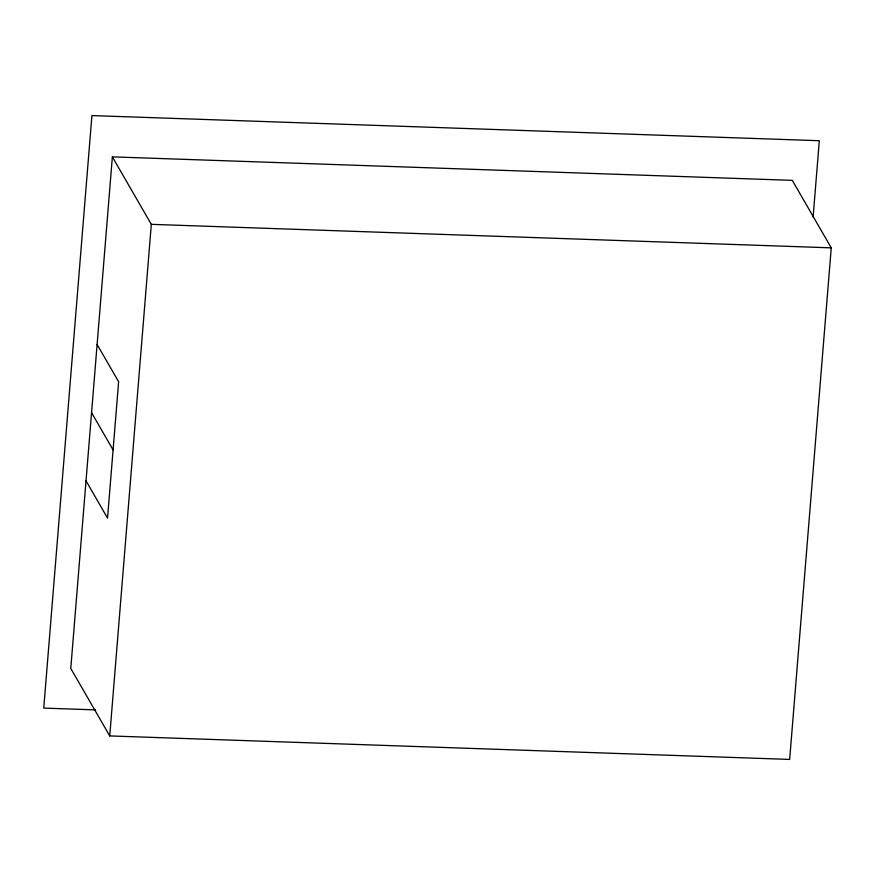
<?xml version="1.0" encoding="UTF-8"?>
<svg xmlns="http://www.w3.org/2000/svg" width="875" height="875" viewBox="0 0 875 875"><rect width="100%" height="100%" fill="white"/><g stroke="black" fill="none" stroke-linecap="round" stroke-linejoin="round"><path stroke-width="1.31" d="M112.361 156.866L70.777 668.445L109.736 735.919L789.666 759.423L831.25 247.844L792.291 180.359L112.361 156.866L151.32 224.339L109.736 735.919M813.116 217L819.317 140.722L91.919 115.577L43.75 708.094L95.605 709.887M151.32 224.339L831.25 247.844M97.114 344.466L118.628 381.741L107.537 518.109L86.023 480.845M91.569 412.661L113.083 449.925"/></g></svg>
